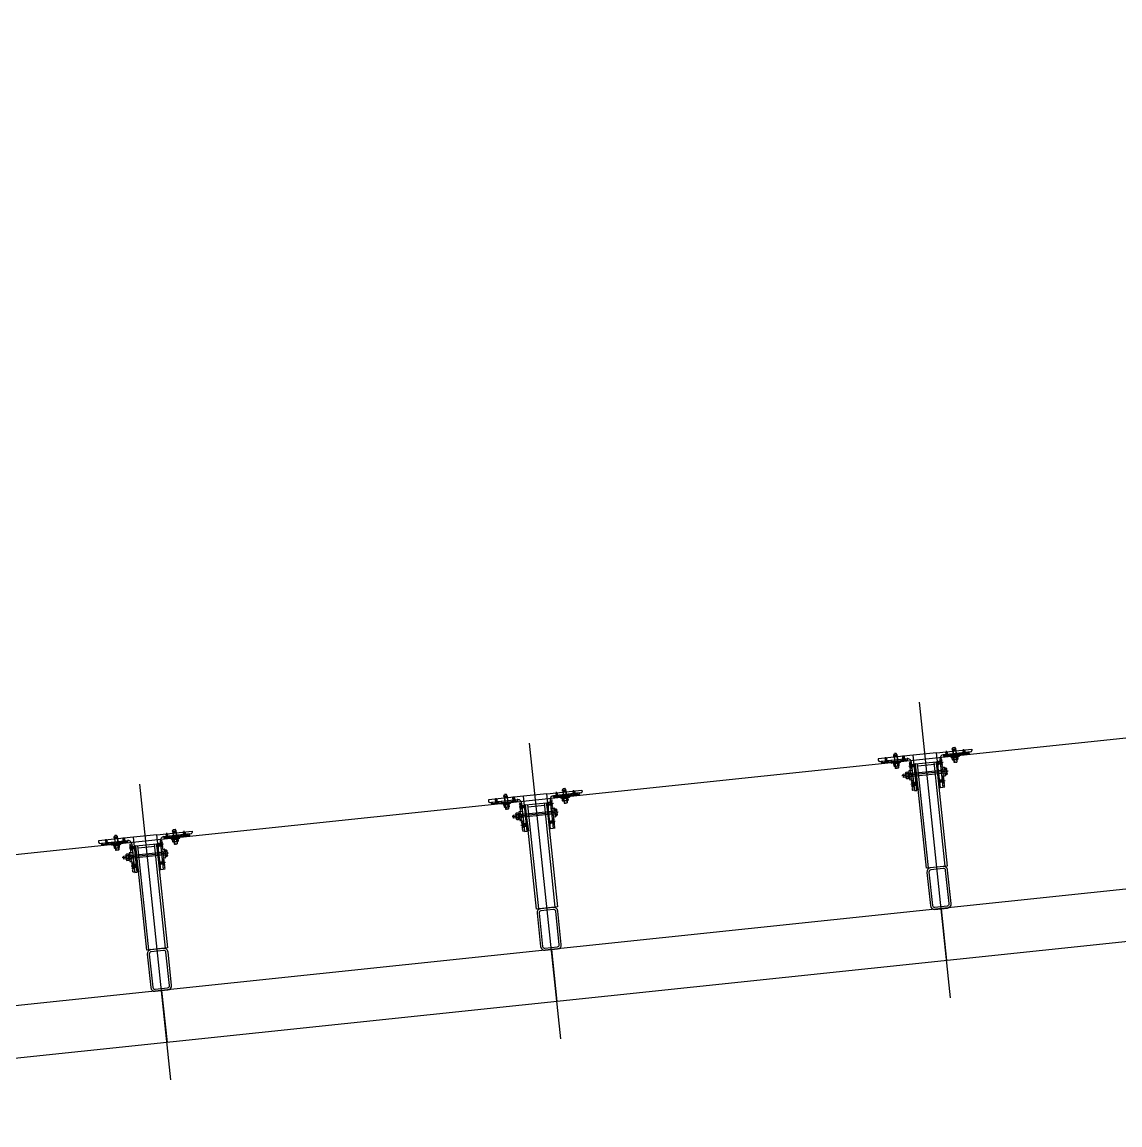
# Model space of a CAD drawing. Extents: x 809487 to 809680, y 818779 to 819225.
# Drawn here: x 809538.206 to 809542.408, y 818960.345 to 818964.567 of the extents above; entities that cross this region are included whole.
import ezdxf

# ---------------------------------------------------------------- set-up
doc = ezdxf.new("R2010")
doc.units = 0
for name, color, linetype in [('Default', 7, 'Continuous'), ('F-Glazing', 7, 'Continuous'), ('MAJ223__', 7, 'Continuous'), ('MAJ292_1', 7, 'Continuous'), ('MAJ292__', 7, 'Continuous'), ('MAJ314__scope', 7, 'Continuous'), ('MAJ318__', 7, 'Continuous'), ('MAJ322__', 7, 'Continuous'), ('MAJ325__', 7, 'Continuous'), ('MAJ520__', 7, 'Continuous'), ('WELDING', 7, 'Continuous')]:
    doc.layers.add(name, color=color, linetype=linetype)

# ---------------------------------------------------------------- blocks, each defined once
blk = doc.blocks.new('A$C62E2240C')
at = {"layer": 'MAJ223__'}
for p, q in [((-0.005, -0.01), (0.0181, -0.01)), ((0.005, -0.0058), (0.0135, -0.0058)), ((0.005, -0.0142), (0.0135, -0.0142)), ((0.0127, -0.005), (0.0127, -0.015))]:
    blk.add_line(p, q, dxfattribs=at)
blk.add_lwpolyline([(0, 0), (0.005, -0.005), (0.005, -0.015), (0, -0.02)], close=True, dxfattribs=at)
for points in [[(0, -0.0113), (0.0033, -0.0113), (0.0033, -0.0088), (0, -0.0088)], [(0.005, -0.005), (0.0127, -0.005), (0.0135, -0.0058), (0.0135, -0.0142), (0.0127, -0.015), (0.005, -0.015)]]:
    blk.add_lwpolyline(points, dxfattribs=at)
blk = doc.blocks.new('TM12NUT')
at = {"layer": 'Default'}
for p, q in [((0.0078, 0), (-0.0078, 0)), ((-0.0104, -0.0015), (-0.0104, -0.0085)), ((-0.0078, -0.01), (0.0078, -0.01)), ((-0.0052, -0.0085), (-0.0052, -0.0015)), ((0.0052, -0.0085), (0.0052, -0.0015)), ((0.0104, -0.0085), (0.0104, -0.0015))]:
    blk.add_line(p, q, dxfattribs=at)
for centre, radius, start, end in [((0, -0.0098), 0.00979, 57.7958, 122.2042), ((0.0078, -0.003), 0.00301, 30, 150), ((-0.0078, -0.003), 0.00301, 30, 150), ((-0.0078, -0.007), 0.00301, 210, 330), ((0, -0.0002), 0.00979, 237.7958, 302.2042), ((0.0078, -0.007), 0.00301, 210, 330)]:
    blk.add_arc(centre, radius, start, end, dxfattribs=at)
blk = doc.blocks.new('M12_WASH')
at = {"layer": 'Default'}
for p, q in [((0.0025, 0.0016), (0, 0.0009)), ((0, -0.0016), (0.0025, -0.0009))]:
    blk.add_line(p, q, dxfattribs=at)
blk.add_lwpolyline([(0, -0.012), (0.0025, -0.012), (0.0025, 0.012), (0, 0.012)], close=True, dxfattribs=at)
blk = doc.blocks.new('A$C392C4054')
at = {"layer": 'Default'}
for p, q in [((0.013, 0.05), (0, 0.05)), ((0.013, 0.047), (0, 0.047)), ((0.0016, 0.0468), (0.0016, 0)), ((0.0114, 0.0468), (0.0114, 0))]:
    blk.add_line(p, q, dxfattribs=at)
at = {"layer": 'MAJ292_1'}
for p, q in [((0.0005, 0.047), (0.0005, 0.0468)), ((0.0125, 0.047), (0.0125, 0.0468))]:
    blk.add_line(p, q, dxfattribs=at)
at = {"layer": 'MAJ318__'}
for p, q in [((0, 0.0517), (0.003, 0.057)), ((0, 0.0468), (0, 0.0517)), ((0.013, 0.0515), (0, 0.0515)), ((0.013, 0.0468), (0, 0.0468)), ((0.0005, 0.0468), (0.0005, 0.0011)), ((0.01, 0.057), (0.003, 0.057)), ((0.013, 0.0517), (0.01, 0.057)), ((0.0125, 0.0468), (0.0125, 0.0011)), ((0.013, 0.0468), (0.013, 0.0517)), ((0.0005, 0.0011), (0.0016, 0)), ((0.0125, 0.0011), (0.0005, 0.0011)), ((0.0054, 0), (0.0016, 0)), ((0.0065, 0.0011), (0.0054, 0)), ((0.0065, 0.0011), (0.0076, 0)), ((0.0114, 0), (0.0076, 0)), ((0.0114, 0), (0.0125, 0.0011))]:
    blk.add_line(p, q, dxfattribs=at)
blk = doc.blocks.new('M06MC13')
at = {"layer": 'Default'}
for p, q in [((-0.005, 0), (0.018, 0)), ((0.003, 0.0025), (0.013, 0.0025)), ((0.0125, -0.003), (0.0125, 0.003)), ((0.003, -0.0025), (0.013, -0.0025))]:
    blk.add_line(p, q, dxfattribs=at)
blk.add_lwpolyline([(0, -0.006), (0.003, -0.003), (0.003, 0.003), (0, 0.006)], close=True, dxfattribs=at)
for points in [[(0, 0.00075), (0.002, 0.00075), (0.002, -0.00075), (0, -0.00075)], [(0.003, -0.003), (0.0125, -0.003), (0.013, -0.0025), (0.013, 0.0025), (0.0125, 0.003), (0.003, 0.003)]]:
    blk.add_lwpolyline(points, dxfattribs=at)
blk = doc.blocks.new('M12HB160')
at = {"layer": 'Default'}
for p, q in [((-0.013, 0), (0.165, 0)), ((0.125, 0.005), (0.16, 0.005)), ((0.159, -0.006), (0.159, 0.006)), ((0.125, -0.005), (0.16, -0.005))]:
    blk.add_line(p, q, dxfattribs=at)
blk.add_lwpolyline([(-0.0065, -0.012), (-0.008, -0.0105), (-0.008, 0.0105), (-0.0065, 0.012), (0, 0.012), (0, -0.012)], close=True, dxfattribs=at)
for points in [[(-0.0064, 0.006), (0, 0.006), (0, 0.012), (-0.0064, 0.012)], [(0, -0.006), (0.159, -0.006), (0.16, -0.005), (0.16, 0.005), (0.159, 0.006), (0, 0.006)], [(0.124, -0.006), (0.125, -0.005), (0.125, 0.005), (0.124, 0.006)], [(-0.0064, -0.012), (0, -0.012), (0, -0.006), (-0.0064, -0.006)]]:
    blk.add_lwpolyline(points, dxfattribs=at)
for centre, radius, start, end in [((-0.0044, 0.009), 0.0036, 123.6264, 236.3736), ((0.004, 0), 0.012, 150, 210), ((-0.0044, -0.009), 0.0036, 123.6264, 236.3736)]:
    blk.add_arc(centre, radius, start, end, dxfattribs=at)
blk = doc.blocks.new('M12_NUT1')
at = {"layer": 'Default'}
blk.add_lwpolyline([(0.01, 0.0105), (0.01, -0.0105), (0.0085, -0.012), (0.0015, -0.012), (0, -0.0105), (0, 0.0105), (0.0015, 0.012), (0.0085, 0.012)], close=True, dxfattribs=at)
for points in [[(0.0016, 0.006), (0.0084, 0.006)], [(0.0016, 0.006), (0.0084, 0.006)], [(0.0084, -0.006), (0.0016, -0.006)], [(0.0084, -0.006), (0.0016, -0.006)]]:
    blk.add_lwpolyline(points, dxfattribs=at)
for centre, radius, start, end in [((0.0036, 0.009), 0.0036, 123.6264, 236.3736), ((0.012, 0), 0.012, 150, 210), ((0.0064, 0.009), 0.0036, 303.6264, 56.3736), ((-0.002, 0), 0.012, 330, 30), ((0.0036, -0.009), 0.0036, 123.6264, 236.3736), ((0.0064, -0.009), 0.0036, 303.6264, 56.3736)]:
    blk.add_arc(centre, radius, start, end, dxfattribs=at)

msp = doc.modelspace()

# ---------------------------------------------------------------- linework, layer by layer
at = {"layer": 'F-Glazing'}
for p, q in [((809541.7597, 818960.8318), (809541.6407, 818961.9636)), ((809540.2679, 818960.675), (809540.1489, 818961.8068)), ((809541.7064, 818961.7694), (809541.6169, 818961.76)), ((809541.7064, 818961.7694), (809541.7064, 818961.7694)), ((809541.6342, 818961.7196), (809541.6978, 818961.7263)), ((809538.7761, 818960.5182), (809538.6571, 818961.65)), ((809540.2146, 818961.6126), (809540.1251, 818961.6032)), ((809540.2146, 818961.6126), (809540.2146, 818961.6126)), ((809540.1424, 818961.5628), (809540.206, 818961.5695)), ((809538.7228, 818961.4558), (809538.6333, 818961.4464)), ((809538.7228, 818961.4558), (809538.7228, 818961.4558)), ((809538.6506, 818961.4061), (809538.7143, 818961.4127))]:
    msp.add_line(p, q, dxfattribs=at)
for points in [[(809541.6254, 818961.7268), (809541.6204, 818961.7262), (809541.6358, 818961.6275), (809541.6308, 818961.627)], [(809541.7049, 818961.7351), (809541.7099, 818961.7356), (809541.7154, 818961.6359), (809541.7203, 818961.6364)], [(809540.2132, 818961.5783), (809540.2181, 818961.5788), (809540.2236, 818961.4791), (809540.2286, 818961.4796)], [(809540.1336, 818961.57), (809540.1286, 818961.5694), (809540.144, 818961.4707), (809540.139, 818961.4702)], [(809538.6418, 818961.4132), (809538.6368, 818961.4126), (809538.6522, 818961.3139), (809538.6473, 818961.3134)], [(809538.7214, 818961.4215), (809538.7263, 818961.4221), (809538.7318, 818961.3223), (809538.7368, 818961.3228)]]:
    msp.add_lwpolyline(points, close=True, dxfattribs=at)
at = {"layer": 'MAJ223__'}
for points in [[(809541.7336, 818961.6777), (809541.7319, 818961.679), (809541.7333, 818961.6807), (809541.7316, 818961.682), (809541.733, 818961.6836), (809541.7313, 818961.685), (809541.7327, 818961.6866), (809541.731, 818961.688), (809541.7323, 818961.6896), (809541.7307, 818961.6909), (809541.732, 818961.6926), (809541.7304, 818961.6939), (809541.7317, 818961.6956), (809541.7301, 818961.6969), (809541.7314, 818961.6986), (809541.7298, 818961.6999), (809541.7311, 818961.7015), (809541.7294, 818961.7029), (809541.7308, 818961.7045), (809541.7291, 818961.7059), (809541.7305, 818961.7075), (809541.7288, 818961.7088), (809541.7301, 818961.7105), (809541.7285, 818961.7118), (809541.7298, 818961.7135), (809541.7282, 818961.7148), (809541.7222, 818961.7142), (809541.7263, 818961.6754), (809541.7323, 818961.676)], [(809541.6093, 818961.6646), (809541.6106, 818961.6663), (809541.609, 818961.6676), (809541.6103, 818961.6692), (809541.6087, 818961.6706), (809541.61, 818961.6722), (809541.6083, 818961.6736), (809541.6097, 818961.6752), (809541.608, 818961.6765), (809541.6094, 818961.6782), (809541.6077, 818961.6795), (809541.609, 818961.6812), (809541.6074, 818961.6825), (809541.6087, 818961.6842), (809541.6071, 818961.6855), (809541.6084, 818961.6871), (809541.6068, 818961.6885), (809541.6081, 818961.6901), (809541.6065, 818961.6915), (809541.6078, 818961.6931), (809541.6061, 818961.6944), (809541.6075, 818961.6961), (809541.6058, 818961.6974), (809541.6072, 818961.6991), (809541.6055, 818961.7004), (809541.6069, 818961.7021), (809541.6128, 818961.7027), (809541.6169, 818961.6639), (809541.6109, 818961.6633)], [(809540.1175, 818961.5078), (809540.1188, 818961.5095), (809540.1172, 818961.5108), (809540.1185, 818961.5124), (809540.1169, 818961.5138), (809540.1182, 818961.5154), (809540.1166, 818961.5168), (809540.1179, 818961.5184), (809540.1162, 818961.5197), (809540.1176, 818961.5214), (809540.1159, 818961.5227), (809540.1173, 818961.5244), (809540.1156, 818961.5257), (809540.117, 818961.5274), (809540.1153, 818961.5287), (809540.1166, 818961.5303), (809540.115, 818961.5317), (809540.1163, 818961.5333), (809540.1147, 818961.5347), (809540.116, 818961.5363), (809540.1144, 818961.5376), (809540.1157, 818961.5393), (809540.1141, 818961.5406), (809540.1154, 818961.5423), (809540.1137, 818961.5436), (809540.1151, 818961.5453), (809540.121, 818961.5459), (809540.1251, 818961.5071), (809540.1191, 818961.5065)], [(809540.2418, 818961.5209), (809540.2402, 818961.5222), (809540.2415, 818961.5239), (809540.2399, 818961.5252), (809540.2412, 818961.5268), (809540.2395, 818961.5282), (809540.2409, 818961.5298), (809540.2392, 818961.5312), (809540.2406, 818961.5328), (809540.2389, 818961.5341), (809540.2402, 818961.5358), (809540.2386, 818961.5371), (809540.2399, 818961.5388), (809540.2383, 818961.5401), (809540.2396, 818961.5418), (809540.238, 818961.5431), (809540.2393, 818961.5447), (809540.2377, 818961.5461), (809540.239, 818961.5477), (809540.2373, 818961.5491), (809540.2387, 818961.5507), (809540.237, 818961.552), (809540.2384, 818961.5537), (809540.2367, 818961.555), (809540.2381, 818961.5567), (809540.2364, 818961.558), (809540.2304, 818961.5574), (809540.2345, 818961.5186), (809540.2405, 818961.5192)], [(809538.6257, 818961.351), (809538.6271, 818961.3527), (809538.6254, 818961.354), (809538.6267, 818961.3557), (809538.6251, 818961.357), (809538.6264, 818961.3586), (809538.6248, 818961.36), (809538.6261, 818961.3616), (809538.6245, 818961.363), (809538.6258, 818961.3646), (809538.6241, 818961.3659), (809538.6255, 818961.3676), (809538.6238, 818961.3689), (809538.6252, 818961.3706), (809538.6235, 818961.3719), (809538.6249, 818961.3736), (809538.6232, 818961.3749), (809538.6245, 818961.3765), (809538.6229, 818961.3779), (809538.6242, 818961.3795), (809538.6226, 818961.3809), (809538.6239, 818961.3825), (809538.6223, 818961.3838), (809538.6236, 818961.3855), (809538.622, 818961.3868), (809538.6233, 818961.3885), (809538.6293, 818961.3891), (809538.6333, 818961.3503), (809538.6274, 818961.3497)], [(809538.75, 818961.3641), (809538.7484, 818961.3654), (809538.7497, 818961.3671), (809538.7481, 818961.3684), (809538.7494, 818961.3701), (809538.7478, 818961.3714), (809538.7491, 818961.373), (809538.7474, 818961.3744), (809538.7488, 818961.376), (809538.7471, 818961.3774), (809538.7485, 818961.379), (809538.7468, 818961.3803), (809538.7482, 818961.382), (809538.7465, 818961.3833), (809538.7478, 818961.385), (809538.7462, 818961.3863), (809538.7475, 818961.388), (809538.7459, 818961.3893), (809538.7472, 818961.3909), (809538.7456, 818961.3923), (809538.7469, 818961.3939), (809538.7452, 818961.3953), (809538.7466, 818961.3969), (809538.7449, 818961.3982), (809538.7463, 818961.3999), (809538.7446, 818961.4012), (809538.7387, 818961.4006), (809538.7427, 818961.3618), (809538.7487, 818961.3624)]]:
    msp.add_lwpolyline(points, close=True, dxfattribs=at)
at = {"layer": 'MAJ292__'}
for p, q in [((809541.6753, 818961.3286), (809541.6333, 818961.7276)), ((809541.7389, 818961.3353), (809541.697, 818961.7343)), ((809540.2471, 818961.1785), (809540.2052, 818961.5775)), ((809540.1835, 818961.1718), (809540.1415, 818961.5708)), ((809538.6917, 818961.015), (809538.6498, 818961.414)), ((809538.7553, 818961.0217), (809538.7134, 818961.4207))]:
    msp.add_line(p, q, dxfattribs=at)
for points in [[(809541.621, 818961.6247), (809541.631, 818961.6258), (809541.6169, 818961.76), (809541.4826, 818961.7459), (809541.4831, 818961.7409)], [(809541.4886, 818961.7365), (809541.593, 818961.7475)], [(809541.7304, 818961.6362), (809541.7205, 818961.6352), (809541.7064, 818961.7694), (809541.8406, 818961.7835), (809541.8411, 818961.7786)], [(809541.8367, 818961.7731), (809541.7323, 818961.7621)], [(809541.6095, 818961.7341), (809541.621, 818961.6247)], [(809541.7189, 818961.7456), (809541.7304, 818961.6362)], [(809540.2386, 818961.4794), (809540.2287, 818961.4784), (809540.2146, 818961.6126), (809540.3488, 818961.6267), (809540.3494, 818961.6218)], [(809540.1292, 818961.4679), (809540.1392, 818961.469), (809540.1251, 818961.6032), (809539.9908, 818961.5891), (809539.9913, 818961.5841)], [(809539.9968, 818961.5797), (809540.1013, 818961.5907)], [(809540.1177, 818961.5773), (809540.1292, 818961.4679)], [(809540.2271, 818961.5888), (809540.2386, 818961.4794)], [(809540.3449, 818961.6163), (809540.2405, 818961.6053)], [(809538.7468, 818961.3226), (809538.7369, 818961.3216), (809538.7228, 818961.4558), (809538.8571, 818961.4699), (809538.8576, 818961.465)], [(809538.8531, 818961.4595), (809538.7487, 818961.4485)], [(809538.6375, 818961.3111), (809538.6474, 818961.3122), (809538.6333, 818961.4464), (809538.499, 818961.4323), (809538.4995, 818961.4273)], [(809538.505, 818961.4229), (809538.6095, 818961.4339)], [(809538.626, 818961.4205), (809538.6375, 818961.3111)], [(809538.7354, 818961.432), (809538.7468, 818961.3226)], [(809541.731, 818961.3345), (809541.6832, 818961.3295)], [(809541.7318, 818961.3265), (809541.6841, 818961.3215)], [(809541.669, 818961.3119), (809541.6824, 818961.1846)], [(809541.6769, 818961.3127), (809541.6903, 818961.1854)], [(809541.754, 818961.1921), (809541.7406, 818961.3194)], [(809541.7619, 818961.1929), (809541.7485, 818961.3202)], [(809540.1772, 818961.1551), (809540.1906, 818961.0278)], [(809540.1852, 818961.1559), (809540.1985, 818961.0286)], [(809540.2392, 818961.1777), (809540.1914, 818961.1727)], [(809540.24, 818961.1697), (809540.1923, 818961.1647)], [(809540.2622, 818961.0353), (809540.2488, 818961.1626)], [(809540.2701, 818961.0361), (809540.2568, 818961.1634)], [(809541.6991, 818961.1783), (809541.7468, 818961.1833)], [(809541.6999, 818961.1703), (809541.7477, 818961.1754)], [(809538.6854, 818960.9983), (809538.6988, 818960.871)], [(809538.6934, 818960.9991), (809538.7068, 818960.8718)], [(809538.7474, 818961.0209), (809538.6997, 818961.0159)], [(809538.7482, 818961.0129), (809538.7005, 818961.0079)], [(809538.7704, 818960.8785), (809538.757, 818961.0058)], [(809538.7784, 818960.8794), (809538.765, 818961.0066)], [(809540.2073, 818961.0215), (809540.2551, 818961.0265)], [(809540.2082, 818961.0135), (809540.2559, 818961.0186)], [(809538.7155, 818960.8647), (809538.7633, 818960.8697)], [(809538.7164, 818960.8567), (809538.7641, 818960.8618)]]:
    msp.add_lwpolyline(points, dxfattribs=at)
for points in [[(809541.7469, 818961.3361), (809541.6673, 818961.3278), (809541.6254, 818961.7268), (809541.7049, 818961.7351)], [(809540.2551, 818961.1794), (809540.1755, 818961.171), (809540.1336, 818961.57), (809540.2132, 818961.5783)], [(809538.7633, 818961.0226), (809538.6837, 818961.0142), (809538.6418, 818961.4132), (809538.7214, 818961.4215)]]:
    msp.add_lwpolyline(points, close=True, dxfattribs=at)
for centre, radius, start, end in [((809541.5946, 818961.7325), 0.015, 6, 96), ((809541.7338, 818961.7472), 0.015, 96, 186), ((809541.8362, 818961.778), 0.005, 276, 6), ((809541.4881, 818961.7415), 0.005, 186, 276), ((809540.3444, 818961.6212), 0.005, 276, 6), ((809539.9963, 818961.5847), 0.005, 186, 276), ((809540.1028, 818961.5757), 0.015, 6, 96), ((809540.2421, 818961.5904), 0.015, 96, 186), ((809538.8526, 818961.4645), 0.005, 276, 6), ((809538.5045, 818961.4279), 0.005, 186, 276), ((809538.611, 818961.419), 0.015, 6, 96), ((809538.7503, 818961.4336), 0.015, 96, 186), ((809541.6849, 818961.3135), 0.016, 96, 186), ((809541.7326, 818961.3186), 0.016, 6, 96), ((809541.7326, 818961.3186), 0.008, 6, 96), ((809541.6849, 818961.3135), 0.008, 96, 186), ((809540.1931, 818961.1568), 0.016, 96, 186), ((809540.1931, 818961.1568), 0.008, 96, 186), ((809540.2408, 818961.1618), 0.016, 6, 96), ((809540.2408, 818961.1618), 0.008, 6, 96), ((809541.6983, 818961.1862), 0.016, 186, 276), ((809541.6983, 818961.1862), 0.008, 186, 276), ((809541.746, 818961.1913), 0.008, 276, 6), ((809541.746, 818961.1913), 0.016, 276, 6), ((809540.2065, 818961.0295), 0.008, 186, 276), ((809540.2542, 818961.0345), 0.008, 276, 6), ((809540.2542, 818961.0345), 0.016, 276, 6), ((809538.7013, 818961), 0.016, 96, 186), ((809538.7013, 818961), 0.008, 96, 186), ((809538.7491, 818961.005), 0.016, 6, 96), ((809538.7491, 818961.005), 0.008, 6, 96), ((809540.2065, 818961.0295), 0.016, 186, 276), ((809538.7147, 818960.8727), 0.016, 186, 276), ((809538.7147, 818960.8727), 0.008, 186, 276), ((809538.7624, 818960.8777), 0.008, 276, 6), ((809538.7624, 818960.8777), 0.016, 276, 6)]:
    msp.add_arc(centre, radius, start, end, dxfattribs=at)
at = {"layer": 'MAJ314__scope'}
for p, q in [((809541.7238, 818961.1728), (809541.7447, 818960.9739)), ((809540.232, 818961.0161), (809540.2529, 818960.8171)), ((809538.7402, 818960.8593), (809538.7612, 818960.6604))]:
    msp.add_line(p, q, dxfattribs=at)
for points in [[(809568.5158, 818964.5671), (809535.677, 818961.1156)], [(809568.8743, 818964.0265), (809535.7388, 818960.5438)], [(809568.8952, 818963.8276), (809535.7598, 818960.3449)]]:
    msp.add_lwpolyline(points, dxfattribs=at)
at = {"layer": 'MAJ322__'}
for points in [[(809541.4948, 818961.7311), (809541.4942, 818961.7371), (809541.5935, 818961.7475), (809541.5941, 818961.7415)], [(809541.7189, 818961.7456), (809541.7302, 818961.6381), (809541.7377, 818961.6389), (809541.736, 818961.6402), (809541.7374, 818961.6419), (809541.7357, 818961.6432), (809541.737, 818961.6449), (809541.7354, 818961.6462), (809541.7367, 818961.6478), (809541.7351, 818961.6492), (809541.7364, 818961.6508), (809541.7348, 818961.6522), (809541.7361, 818961.6538), (809541.7345, 818961.6551), (809541.7358, 818961.6568), (809541.7341, 818961.6581), (809541.7355, 818961.6598), (809541.7338, 818961.6611), (809541.7352, 818961.6628), (809541.7335, 818961.6641), (809541.7349, 818961.6657), (809541.7332, 818961.6671), (809541.7345, 818961.6687), (809541.7329, 818961.6701), (809541.7342, 818961.6717), (809541.7326, 818961.673), (809541.7339, 818961.6747), (809541.7323, 818961.676), (809541.7336, 818961.6777), (809541.7319, 818961.679), (809541.7333, 818961.6807), (809541.7316, 818961.682), (809541.733, 818961.6836), (809541.7313, 818961.685), (809541.7327, 818961.6866), (809541.731, 818961.688), (809541.7323, 818961.6896), (809541.7307, 818961.6909), (809541.732, 818961.6926), (809541.7304, 818961.6939), (809541.7317, 818961.6956), (809541.7301, 818961.6969), (809541.7314, 818961.6986), (809541.7298, 818961.6999), (809541.7311, 818961.7015), (809541.7294, 818961.7029), (809541.7308, 818961.7045), (809541.7291, 818961.7059), (809541.7305, 818961.7075), (809541.7288, 818961.7088), (809541.7301, 818961.7105), (809541.7285, 818961.7118), (809541.7298, 818961.7135), (809541.7282, 818961.7148), (809541.7295, 818961.7165), (809541.7279, 818961.7178), (809541.7292, 818961.7194), (809541.7276, 818961.7208), (809541.7289, 818961.7224), (809541.7272, 818961.7238), (809541.7286, 818961.7254), (809541.7269, 818961.7267), (809541.7283, 818961.7284), (809541.7266, 818961.7297), (809541.728, 818961.7314), (809541.7263, 818961.7327), (809541.7276, 818961.7344), (809541.726, 818961.7357), (809541.7273, 818961.7373), (809541.7257, 818961.7387), (809541.727, 818961.7403), (809541.7254, 818961.7417), (809541.7267, 818961.7433), (809541.7251, 818961.7446), (809541.725, 818961.7447), (809541.7264, 818961.7464)], [(809541.8318, 818961.7665), (809541.8311, 818961.7725), (809541.7318, 818961.762), (809541.7325, 818961.7561)], [(809541.6095, 818961.7341), (809541.6208, 818961.6266), (809541.6134, 818961.6258), (809541.6147, 818961.6275), (809541.613, 818961.6288), (809541.6144, 818961.6305), (809541.6127, 818961.6318), (809541.6141, 818961.6334), (809541.6124, 818961.6348), (809541.6138, 818961.6364), (809541.6121, 818961.6378), (809541.6134, 818961.6394), (809541.6118, 818961.6407), (809541.6131, 818961.6424), (809541.6115, 818961.6437), (809541.6128, 818961.6454), (809541.6112, 818961.6467), (809541.6125, 818961.6484), (809541.6109, 818961.6497), (809541.6122, 818961.6513), (809541.6105, 818961.6527), (809541.6119, 818961.6543), (809541.6102, 818961.6557), (809541.6116, 818961.6573), (809541.6099, 818961.6586), (809541.6112, 818961.6603), (809541.6096, 818961.6616), (809541.6109, 818961.6633), (809541.6093, 818961.6646), (809541.6106, 818961.6663), (809541.609, 818961.6676), (809541.6103, 818961.6692), (809541.6087, 818961.6706), (809541.61, 818961.6722), (809541.6083, 818961.6736), (809541.6097, 818961.6752), (809541.608, 818961.6765), (809541.6094, 818961.6782), (809541.6077, 818961.6795), (809541.609, 818961.6812), (809541.6074, 818961.6825), (809541.6087, 818961.6842), (809541.6071, 818961.6855), (809541.6084, 818961.6871), (809541.6068, 818961.6885), (809541.6081, 818961.6901), (809541.6065, 818961.6915), (809541.6078, 818961.6931), (809541.6061, 818961.6944), (809541.6075, 818961.6961), (809541.6058, 818961.6974), (809541.6072, 818961.6991), (809541.6055, 818961.7004), (809541.6069, 818961.7021), (809541.6052, 818961.7034), (809541.6065, 818961.705), (809541.6049, 818961.7064), (809541.6062, 818961.708), (809541.6046, 818961.7094), (809541.6059, 818961.711), (809541.6043, 818961.7123), (809541.6056, 818961.714), (809541.604, 818961.7153), (809541.6053, 818961.717), (809541.6036, 818961.7183), (809541.605, 818961.72), (809541.6033, 818961.7213), (809541.6047, 818961.7229), (809541.603, 818961.7243), (809541.6043, 818961.7259), (809541.6027, 818961.7273), (809541.604, 818961.7289), (809541.6024, 818961.7302), (809541.6037, 818961.7319), (809541.6037, 818961.732), (809541.6021, 818961.7333)], [(809540.003, 818961.5743), (809540.0024, 818961.5803), (809540.1017, 818961.5907), (809540.1023, 818961.5847)], [(809540.1177, 818961.5773), (809540.129, 818961.4698), (809540.1216, 818961.469), (809540.1229, 818961.4707), (809540.1213, 818961.472), (809540.1226, 818961.4737), (809540.1209, 818961.475), (809540.1223, 818961.4766), (809540.1206, 818961.478), (809540.122, 818961.4796), (809540.1203, 818961.481), (809540.1217, 818961.4826), (809540.12, 818961.4839), (809540.1213, 818961.4856), (809540.1197, 818961.4869), (809540.121, 818961.4886), (809540.1194, 818961.4899), (809540.1207, 818961.4916), (809540.1191, 818961.4929), (809540.1204, 818961.4945), (809540.1188, 818961.4959), (809540.1201, 818961.4975), (809540.1184, 818961.4989), (809540.1198, 818961.5005), (809540.1181, 818961.5018), (809540.1195, 818961.5035), (809540.1178, 818961.5048), (809540.1191, 818961.5065), (809540.1175, 818961.5078), (809540.1188, 818961.5095), (809540.1172, 818961.5108), (809540.1185, 818961.5124), (809540.1169, 818961.5138), (809540.1182, 818961.5154), (809540.1166, 818961.5168), (809540.1179, 818961.5184), (809540.1162, 818961.5197), (809540.1176, 818961.5214), (809540.1159, 818961.5227), (809540.1173, 818961.5244), (809540.1156, 818961.5257), (809540.117, 818961.5274), (809540.1153, 818961.5287), (809540.1166, 818961.5303), (809540.115, 818961.5317), (809540.1163, 818961.5333), (809540.1147, 818961.5347), (809540.116, 818961.5363), (809540.1144, 818961.5376), (809540.1157, 818961.5393), (809540.1141, 818961.5406), (809540.1154, 818961.5423), (809540.1137, 818961.5436), (809540.1151, 818961.5453), (809540.1134, 818961.5466), (809540.1148, 818961.5482), (809540.1131, 818961.5496), (809540.1144, 818961.5512), (809540.1128, 818961.5526), (809540.1141, 818961.5542), (809540.1125, 818961.5556), (809540.1138, 818961.5572), (809540.1122, 818961.5585), (809540.1135, 818961.5602), (809540.1119, 818961.5615), (809540.1132, 818961.5632), (809540.1115, 818961.5645), (809540.1129, 818961.5661), (809540.1112, 818961.5675), (809540.1126, 818961.5691), (809540.1109, 818961.5705), (809540.1122, 818961.5721), (809540.1106, 818961.5735), (809540.1119, 818961.5751), (809540.1119, 818961.5752), (809540.1103, 818961.5765)], [(809540.2271, 818961.5888), (809540.2384, 818961.4813), (809540.2459, 818961.4821), (809540.2442, 818961.4834), (809540.2456, 818961.4851), (809540.2439, 818961.4864), (809540.2453, 818961.4881), (809540.2436, 818961.4894), (809540.245, 818961.491), (809540.2433, 818961.4924), (809540.2446, 818961.494), (809540.243, 818961.4954), (809540.2443, 818961.497), (809540.2427, 818961.4983), (809540.244, 818961.5), (809540.2424, 818961.5013), (809540.2437, 818961.503), (809540.242, 818961.5043), (809540.2434, 818961.506), (809540.2417, 818961.5073), (809540.2431, 818961.5089), (809540.2414, 818961.5103), (809540.2428, 818961.5119), (809540.2411, 818961.5133), (809540.2424, 818961.5149), (809540.2408, 818961.5162), (809540.2421, 818961.5179), (809540.2405, 818961.5192), (809540.2418, 818961.5209), (809540.2402, 818961.5222), (809540.2415, 818961.5239), (809540.2399, 818961.5252), (809540.2412, 818961.5268), (809540.2395, 818961.5282), (809540.2409, 818961.5298), (809540.2392, 818961.5312), (809540.2406, 818961.5328), (809540.2389, 818961.5341), (809540.2402, 818961.5358), (809540.2386, 818961.5371), (809540.2399, 818961.5388), (809540.2383, 818961.5401), (809540.2396, 818961.5418), (809540.238, 818961.5431), (809540.2393, 818961.5447), (809540.2377, 818961.5461), (809540.239, 818961.5477), (809540.2373, 818961.5491), (809540.2387, 818961.5507), (809540.237, 818961.552), (809540.2384, 818961.5537), (809540.2367, 818961.555), (809540.2381, 818961.5567), (809540.2364, 818961.558), (809540.2377, 818961.5597), (809540.2361, 818961.561), (809540.2374, 818961.5626), (809540.2358, 818961.564), (809540.2371, 818961.5656), (809540.2355, 818961.567), (809540.2368, 818961.5686), (809540.2351, 818961.57), (809540.2365, 818961.5716), (809540.2348, 818961.5729), (809540.2362, 818961.5746), (809540.2345, 818961.5759), (809540.2359, 818961.5776), (809540.2342, 818961.5789), (809540.2355, 818961.5806), (809540.2339, 818961.5819), (809540.2352, 818961.5835), (809540.2336, 818961.5849), (809540.2349, 818961.5865), (809540.2333, 818961.5879), (809540.2333, 818961.5879), (809540.2346, 818961.5896)], [(809540.34, 818961.6097), (809540.3394, 818961.6157), (809540.24, 818961.6053), (809540.2407, 818961.5993)], [(809538.8482, 818961.4529), (809538.8476, 818961.4589), (809538.7483, 818961.4485), (809538.7489, 818961.4425)], [(809538.5112, 818961.4175), (809538.5106, 818961.4235), (809538.6099, 818961.4339), (809538.6105, 818961.4279)], [(809538.626, 818961.4205), (809538.6373, 818961.313), (809538.6298, 818961.3122), (809538.6311, 818961.3139), (809538.6295, 818961.3152), (809538.6308, 818961.3169), (809538.6292, 818961.3182), (809538.6305, 818961.3198), (809538.6289, 818961.3212), (809538.6302, 818961.3228), (809538.6285, 818961.3242), (809538.6299, 818961.3258), (809538.6282, 818961.3272), (809538.6296, 818961.3288), (809538.6279, 818961.3301), (809538.6292, 818961.3318), (809538.6276, 818961.3331), (809538.6289, 818961.3348), (809538.6273, 818961.3361), (809538.6286, 818961.3378), (809538.627, 818961.3391), (809538.6283, 818961.3407), (809538.6267, 818961.3421), (809538.628, 818961.3437), (809538.6263, 818961.3451), (809538.6277, 818961.3467), (809538.626, 818961.348), (809538.6274, 818961.3497), (809538.6257, 818961.351), (809538.6271, 818961.3527), (809538.6254, 818961.354), (809538.6267, 818961.3557), (809538.6251, 818961.357), (809538.6264, 818961.3586), (809538.6248, 818961.36), (809538.6261, 818961.3616), (809538.6245, 818961.363), (809538.6258, 818961.3646), (809538.6241, 818961.3659), (809538.6255, 818961.3676), (809538.6238, 818961.3689), (809538.6252, 818961.3706), (809538.6235, 818961.3719), (809538.6249, 818961.3736), (809538.6232, 818961.3749), (809538.6245, 818961.3765), (809538.6229, 818961.3779), (809538.6242, 818961.3795), (809538.6226, 818961.3809), (809538.6239, 818961.3825), (809538.6223, 818961.3838), (809538.6236, 818961.3855), (809538.622, 818961.3868), (809538.6233, 818961.3885), (809538.6216, 818961.3898), (809538.623, 818961.3915), (809538.6213, 818961.3928), (809538.6227, 818961.3944), (809538.621, 818961.3958), (809538.6223, 818961.3974), (809538.6207, 818961.3988), (809538.622, 818961.4004), (809538.6204, 818961.4017), (809538.6217, 818961.4034), (809538.6201, 818961.4047), (809538.6214, 818961.4064), (809538.6198, 818961.4077), (809538.6211, 818961.4094), (809538.6194, 818961.4107), (809538.6208, 818961.4123), (809538.6191, 818961.4137), (809538.6205, 818961.4153), (809538.6188, 818961.4167), (809538.6202, 818961.4183), (809538.6201, 818961.4184), (809538.6185, 818961.4197)], [(809538.7354, 818961.432), (809538.7466, 818961.3245), (809538.7541, 818961.3253), (809538.7525, 818961.3266), (809538.7538, 818961.3283), (809538.7521, 818961.3296), (809538.7535, 818961.3313), (809538.7518, 818961.3326), (809538.7532, 818961.3343), (809538.7515, 818961.3356), (809538.7529, 818961.3372), (809538.7512, 818961.3386), (809538.7525, 818961.3402), (809538.7509, 818961.3416), (809538.7522, 818961.3432), (809538.7506, 818961.3445), (809538.7519, 818961.3462), (809538.7503, 818961.3475), (809538.7516, 818961.3492), (809538.75, 818961.3505), (809538.7513, 818961.3522), (809538.7496, 818961.3535), (809538.751, 818961.3551), (809538.7493, 818961.3565), (809538.7507, 818961.3581), (809538.749, 818961.3595), (809538.7503, 818961.3611), (809538.7487, 818961.3624), (809538.75, 818961.3641), (809538.7484, 818961.3654), (809538.7497, 818961.3671), (809538.7481, 818961.3684), (809538.7494, 818961.3701), (809538.7478, 818961.3714), (809538.7491, 818961.373), (809538.7474, 818961.3744), (809538.7488, 818961.376), (809538.7471, 818961.3774), (809538.7485, 818961.379), (809538.7468, 818961.3803), (809538.7482, 818961.382), (809538.7465, 818961.3833), (809538.7478, 818961.385), (809538.7462, 818961.3863), (809538.7475, 818961.388), (809538.7459, 818961.3893), (809538.7472, 818961.3909), (809538.7456, 818961.3923), (809538.7469, 818961.3939), (809538.7452, 818961.3953), (809538.7466, 818961.3969), (809538.7449, 818961.3982), (809538.7463, 818961.3999), (809538.7446, 818961.4012), (809538.746, 818961.4029), (809538.7443, 818961.4042), (809538.7456, 818961.4059), (809538.744, 818961.4072), (809538.7453, 818961.4088), (809538.7437, 818961.4102), (809538.745, 818961.4118), (809538.7434, 818961.4132), (809538.7447, 818961.4148), (809538.7431, 818961.4161), (809538.7444, 818961.4178), (809538.7427, 818961.4191), (809538.7441, 818961.4208), (809538.7424, 818961.4221), (809538.7438, 818961.4238), (809538.7421, 818961.4251), (809538.7434, 818961.4267), (809538.7418, 818961.4281), (809538.7431, 818961.4297), (809538.7415, 818961.4311), (809538.7415, 818961.4312), (809538.7428, 818961.4328)]]:
    msp.add_lwpolyline(points, close=True, dxfattribs=at)
for points in [[(809541.7939, 818961.7575), (809541.7932, 818961.764), (809541.7594, 818961.7604), (809541.7601, 818961.754)], [(809541.7612, 818961.7531), (809541.774, 818961.7544), (809541.7764, 818961.7562), (809541.7792, 818961.755), (809541.793, 818961.7564)], [(809541.5337, 818961.7302), (809541.533, 818961.7366), (809541.5669, 818961.7402), (809541.5675, 818961.7337)], [(809541.5666, 818961.7326), (809541.5538, 818961.7313), (809541.5511, 818961.7325), (809541.5486, 818961.7307), (809541.5348, 818961.7293)], [(809541.732, 818961.6926), (809541.7304, 818961.6939), (809541.7317, 818961.6956), (809541.7301, 818961.6969), (809541.7314, 818961.6986), (809541.7298, 818961.6999), (809541.7311, 818961.7015), (809541.7294, 818961.7029), (809541.7308, 818961.7045), (809541.7291, 818961.7059), (809541.7305, 818961.7075), (809541.7288, 818961.7088), (809541.7301, 818961.7105), (809541.7285, 818961.7118), (809541.7298, 818961.7135), (809541.7298, 818961.714), (809541.7348, 818961.7145)], [(809541.7359, 818961.7136), (809541.7372, 818961.7008), (809541.736, 818961.698), (809541.7377, 818961.6956), (809541.7392, 818961.6818)], [(809541.5996, 818961.6993), (809541.601, 818961.6865), (809541.6027, 818961.684), (809541.6015, 818961.6813), (809541.6029, 818961.6675)], [(809541.6077, 818961.6795), (809541.609, 818961.6812), (809541.6074, 818961.6825), (809541.6087, 818961.6842), (809541.6071, 818961.6855), (809541.6084, 818961.6871), (809541.6068, 818961.6885), (809541.6081, 818961.6901), (809541.6065, 818961.6915), (809541.6078, 818961.6931), (809541.6061, 818961.6944), (809541.6075, 818961.6961), (809541.6058, 818961.6974), (809541.6072, 818961.6991), (809541.6055, 818961.7004), (809541.6055, 818961.7009), (809541.6005, 818961.7004)], [(809541.604, 818961.6666), (809541.609, 818961.6671), (809541.609, 818961.6676), (809541.6103, 818961.6692), (809541.6087, 818961.6706), (809541.61, 818961.6722), (809541.6083, 818961.6736), (809541.6097, 818961.6752), (809541.608, 818961.6765), (809541.6094, 818961.6782), (809541.6077, 818961.6795)], [(809541.7383, 818961.6807), (809541.7333, 818961.6802), (809541.7333, 818961.6807), (809541.7316, 818961.682), (809541.733, 818961.6836), (809541.7313, 818961.685), (809541.7327, 818961.6866), (809541.731, 818961.688), (809541.7323, 818961.6896), (809541.7307, 818961.6909), (809541.732, 818961.6926)], [(809540.0419, 818961.5734), (809540.0413, 818961.5798), (809540.0751, 818961.5834), (809540.0757, 818961.5769)], [(809540.3021, 818961.6007), (809540.3014, 818961.6072), (809540.2676, 818961.6036), (809540.2683, 818961.5972)], [(809540.2694, 818961.5963), (809540.2822, 818961.5976), (809540.2846, 818961.5994), (809540.2874, 818961.5982), (809540.3012, 818961.5996)], [(809540.0749, 818961.5758), (809540.062, 818961.5745), (809540.0593, 818961.5757), (809540.0569, 818961.5739), (809540.043, 818961.5725)], [(809540.1078, 818961.5425), (809540.1092, 818961.5297), (809540.1109, 818961.5272), (809540.1097, 818961.5245), (809540.1112, 818961.5107)], [(809540.1159, 818961.5227), (809540.1173, 818961.5244), (809540.1156, 818961.5257), (809540.117, 818961.5274), (809540.1153, 818961.5287), (809540.1166, 818961.5303), (809540.115, 818961.5317), (809540.1163, 818961.5333), (809540.1147, 818961.5347), (809540.116, 818961.5363), (809540.1144, 818961.5376), (809540.1157, 818961.5393), (809540.1141, 818961.5406), (809540.1154, 818961.5423), (809540.1137, 818961.5436), (809540.1137, 818961.5441), (809540.1087, 818961.5436)], [(809540.2402, 818961.5358), (809540.2386, 818961.5371), (809540.2399, 818961.5388), (809540.2383, 818961.5401), (809540.2396, 818961.5418), (809540.238, 818961.5431), (809540.2393, 818961.5447), (809540.2377, 818961.5461), (809540.239, 818961.5477), (809540.2373, 818961.5491), (809540.2387, 818961.5507), (809540.237, 818961.552), (809540.2384, 818961.5537), (809540.2367, 818961.555), (809540.2381, 818961.5567), (809540.238, 818961.5572), (809540.243, 818961.5577)], [(809540.2465, 818961.5239), (809540.2416, 818961.5234), (809540.2415, 818961.5239), (809540.2399, 818961.5252), (809540.2412, 818961.5268), (809540.2395, 818961.5282), (809540.2409, 818961.5298), (809540.2392, 818961.5312), (809540.2406, 818961.5328), (809540.2389, 818961.5341), (809540.2402, 818961.5358)], [(809540.2441, 818961.5568), (809540.2454, 818961.544), (809540.2442, 818961.5412), (809540.246, 818961.5388), (809540.2474, 818961.525)], [(809540.1123, 818961.5098), (809540.1172, 818961.5103), (809540.1172, 818961.5108), (809540.1185, 818961.5124), (809540.1169, 818961.5138), (809540.1182, 818961.5154), (809540.1166, 818961.5168), (809540.1179, 818961.5184), (809540.1162, 818961.5197), (809540.1176, 818961.5214), (809540.1159, 818961.5227)], [(809538.8103, 818961.4439), (809538.8096, 818961.4504), (809538.7758, 818961.4468), (809538.7765, 818961.4404)], [(809538.5502, 818961.4166), (809538.5495, 818961.423), (809538.5833, 818961.4266), (809538.584, 818961.4201)], [(809538.5831, 818961.419), (809538.5702, 818961.4177), (809538.5675, 818961.4189), (809538.5651, 818961.4171), (809538.5513, 818961.4157)], [(809538.7776, 818961.4395), (809538.7904, 818961.4408), (809538.7929, 818961.4426), (809538.7956, 818961.4414), (809538.8094, 818961.4428)], [(809538.616, 818961.3857), (809538.6174, 818961.3729), (809538.6192, 818961.3704), (809538.6179, 818961.3677), (809538.6194, 818961.3539)], [(809538.6241, 818961.3659), (809538.6255, 818961.3676), (809538.6238, 818961.3689), (809538.6252, 818961.3706), (809538.6235, 818961.3719), (809538.6249, 818961.3736), (809538.6232, 818961.3749), (809538.6245, 818961.3765), (809538.6229, 818961.3779), (809538.6242, 818961.3795), (809538.6226, 818961.3809), (809538.6239, 818961.3825), (809538.6223, 818961.3838), (809538.6236, 818961.3855), (809538.622, 818961.3868), (809538.6219, 818961.3873), (809538.6169, 818961.3868)], [(809538.6205, 818961.353), (809538.6255, 818961.3535), (809538.6254, 818961.354), (809538.6267, 818961.3557), (809538.6251, 818961.357), (809538.6264, 818961.3586), (809538.6248, 818961.36), (809538.6261, 818961.3616), (809538.6245, 818961.363), (809538.6258, 818961.3646), (809538.6241, 818961.3659)], [(809538.7485, 818961.379), (809538.7468, 818961.3803), (809538.7482, 818961.382), (809538.7465, 818961.3833), (809538.7478, 818961.385), (809538.7462, 818961.3863), (809538.7475, 818961.388), (809538.7459, 818961.3893), (809538.7472, 818961.3909), (809538.7456, 818961.3923), (809538.7469, 818961.3939), (809538.7452, 818961.3953), (809538.7466, 818961.3969), (809538.7449, 818961.3982), (809538.7463, 818961.3999), (809538.7462, 818961.4004), (809538.7512, 818961.4009)], [(809538.7547, 818961.3671), (809538.7498, 818961.3666), (809538.7497, 818961.3671), (809538.7481, 818961.3684), (809538.7494, 818961.3701), (809538.7478, 818961.3714), (809538.7491, 818961.373), (809538.7474, 818961.3744), (809538.7488, 818961.376), (809538.7471, 818961.3774), (809538.7485, 818961.379)], [(809538.7523, 818961.4), (809538.7536, 818961.3872), (809538.7524, 818961.3844), (809538.7542, 818961.382), (809538.7556, 818961.3682)]]:
    msp.add_lwpolyline(points, dxfattribs=at)
for centre, start, end in [((809541.7611, 818961.7541), 186, 276), ((809541.7929, 818961.7574), 276, 6), ((809541.5347, 818961.7303), 186, 276), ((809541.5665, 818961.7336), 276, 6), ((809541.7349, 818961.7135), 6, 96), ((809541.6006, 818961.6994), 96, 186), ((809541.6039, 818961.6676), 186, 276), ((809541.7382, 818961.6817), 276, 6), ((809540.2693, 818961.5973), 186, 276), ((809540.3011, 818961.6006), 276, 6), ((809540.0429, 818961.5735), 186, 276), ((809540.0748, 818961.5768), 276, 6), ((809540.1088, 818961.5426), 96, 186), ((809540.2431, 818961.5567), 6, 96), ((809540.1122, 818961.5108), 186, 276), ((809540.2464, 818961.5249), 276, 6), ((809538.5511, 818961.4167), 186, 276), ((809538.583, 818961.42), 276, 6), ((809538.7775, 818961.4405), 186, 276), ((809538.8093, 818961.4438), 276, 6), ((809538.617, 818961.3858), 96, 186), ((809538.7513, 818961.3999), 6, 96), ((809538.7546, 818961.3681), 276, 6), ((809538.6204, 818961.354), 186, 276)]:
    msp.add_arc(centre, 0.001, start, end, dxfattribs=at)
at = {"layer": 'MAJ325__'}
for p, q in [((809541.8316, 818961.768), (809541.7323, 818961.7576)), ((809541.7934, 818961.7625), (809541.7595, 818961.7589)), ((809541.4946, 818961.7326), (809541.5939, 818961.743)), ((809541.5332, 818961.7351), (809541.567, 818961.7387)), ((809540.0028, 818961.5758), (809540.1022, 818961.5862)), ((809540.0414, 818961.5783), (809540.0752, 818961.5819)), ((809540.3398, 818961.6112), (809540.2405, 818961.6008)), ((809540.3016, 818961.6057), (809540.2678, 818961.6021)), ((809538.8481, 818961.4544), (809538.7487, 818961.444)), ((809538.5111, 818961.419), (809538.6104, 818961.4294)), ((809538.5496, 818961.4215), (809538.5834, 818961.4251)), ((809538.8098, 818961.4489), (809538.776, 818961.4453))]:
    msp.add_line(p, q, dxfattribs=at)

# ---------------------------------------------------------------- block references
at = {"layer": 'MAJ223__'}
for name, p, rotation in [('M06MC13', (809541.5142, 818961.7346), 95.99999859926565), ('M06MC13', (809541.7456, 818961.759), 95.99999859926565), ('A$C62E2240C', (809541.604, 818961.7294), 5.999998599265634), ('A$C62E2240C', (809541.7348, 818961.6522), -174.00000140073436), ('M06MC13', (809540.2538, 818961.6022), 95.99999859926565), ('M06MC13', (809540.0224, 818961.5779), 95.99999859926565), ('A$C62E2240C', (809540.1122, 818961.5726), 5.999998599265634), ('A$C62E2240C', (809540.243, 818961.4955), -174.00000140073436), ('M06MC13', (809538.762, 818961.4454), 95.99999859926565), ('M06MC13', (809538.5306, 818961.4211), 95.99999859926565), ('A$C62E2240C', (809538.6204, 818961.4158), 5.999998599265634), ('A$C62E2240C', (809538.7512, 818961.3387), -174.00000140073436)]:
    msp.add_blockref(name, p, dxfattribs=dict(at, rotation=rotation))
for name, p, yscale, rotation in [('M06MC13', (809541.5807, 818961.7416), -1.0000000000000004, 95.99999859926565), ('M06MC13', (809541.812, 818961.7659), -1.0000000000000004, 95.99999859926565), ('A$C62E2240C', (809541.7253, 818961.7422), -1.0000000000000007, -174.00000140073436), ('M06MC13', (809540.3203, 818961.6092), -1.0000000000000004, 95.99999859926565), ('A$C62E2240C', (809541.6134, 818961.6395), -1.0000000000000004, 5.999998599265645), ('M06MC13', (809540.0889, 818961.5848), -1.0000000000000004, 95.99999859926565), ('A$C62E2240C', (809540.2335, 818961.5854), -1.0000000000000007, -174.00000140073436), ('A$C62E2240C', (809540.1216, 818961.4827), -1.0000000000000004, 5.999998599265645), ('M06MC13', (809538.8285, 818961.4524), -1.0000000000000004, 95.99999859926565), ('M06MC13', (809538.5971, 818961.428), -1.0000000000000004, 95.99999859926565), ('A$C62E2240C', (809538.7417, 818961.4286), -1.0000000000000007, -174.00000140073436), ('A$C62E2240C', (809538.6299, 818961.3259), -1.0000000000000004, 5.999998599265645)]:
    msp.add_blockref(name, p, dxfattribs=dict(at, yscale=yscale, rotation=rotation))
at = {"layer": 'MAJ292__', "yscale": -1.0000000000000007, "rotation": -174.00000140073436}
for name, p in [('M12_NUT1', (809541.5987, 818961.6836)), ('M12_WASH', (809541.6012, 818961.6839)), ('M12_NUT1', (809540.107, 818961.5268)), ('M12_WASH', (809540.1094, 818961.5271)), ('M12_NUT1', (809538.6152, 818961.37)), ('M12_WASH', (809538.6177, 818961.3703))]:
    msp.add_blockref(name, p, dxfattribs=at)
at = {"layer": 'MAJ520__'}
for name, p, yscale, rotation in [('M12_WASH', (809541.776, 818961.7546), -1.0000000000000004, -84.00000140073436), ('TM12NUT', (809541.7762, 818961.7521), -1.0000000000000007, -174.00000140073436), ('M12HB160', (809541.7375, 818961.6982), -1.0000000000000007, -174.00000140073436), ('M12_WASH', (809540.2842, 818961.5978), -1.0000000000000004, -84.00000140073436), ('TM12NUT', (809540.2845, 818961.5953), -1.0000000000000007, -174.00000140073436), ('M12HB160', (809540.2457, 818961.5414), -1.0000000000000007, -174.00000140073436), ('M12_WASH', (809538.7924, 818961.441), -1.0000000000000004, -84.00000140073436), ('TM12NUT', (809538.7927, 818961.4385), -1.0000000000000007, -174.00000140073436), ('M12HB160', (809538.7539, 818961.3846), -1.0000000000000007, -174.00000140073436)]:
    msp.add_blockref(name, p, dxfattribs=dict(at, yscale=yscale, rotation=rotation))
for name, p, rotation in [('M12_WASH', (809541.5518, 818961.7311), -84.00000140073436), ('TM12NUT', (809541.5521, 818961.7286), 5.999998599265634), ('M12_WASH', (809540.06, 818961.5743), -84.00000140073436), ('TM12NUT', (809540.0603, 818961.5718), 5.999998599265634), ('M12_WASH', (809538.5683, 818961.4175), -84.00000140073436), ('TM12NUT', (809538.5685, 818961.415), 5.999998599265634)]:
    msp.add_blockref(name, p, dxfattribs=dict(at, rotation=rotation))
at = {"layer": 'WELDING', "yscale": -1.0000000000000007, "rotation": -174.00000140073436}
for p in [(809541.7847, 818961.7343), (809540.2929, 818961.5776), (809538.8011, 818961.4208)]:
    msp.add_blockref('A$C392C4054', p, dxfattribs=at)
at = {"layer": 'WELDING', "rotation": 5.999998599265634}
for p in [(809541.5476, 818961.7094), (809540.0558, 818961.5526), (809538.564, 818961.3958)]:
    msp.add_blockref('A$C392C4054', p, dxfattribs=at)

doc.saveas('drawing.dxf')
